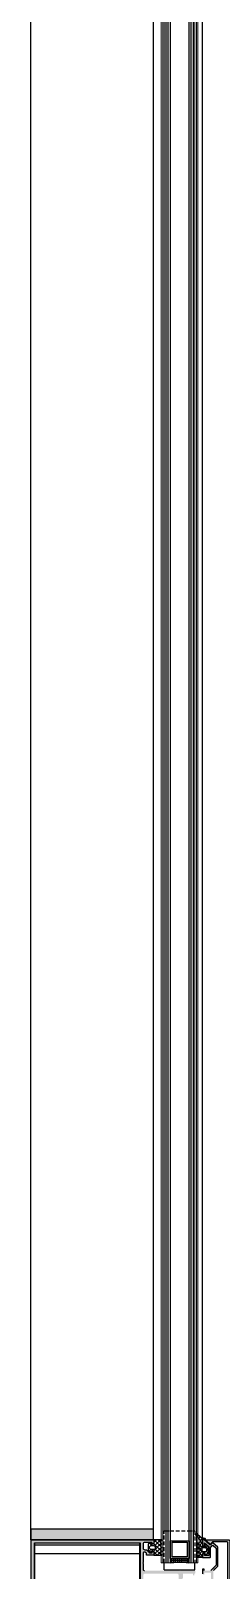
# Model space of a CAD drawing. Header units: millimetres. Extents: x 809 to 8159, y 33 to 4533.
# Drawn here: x 4970.9 to 4983.3, y 3280 to 3380.2 of the extents above; entities that cross this region are included whole.
import ezdxf

# ---------------------------------------------------------------- set-up
doc = ezdxf.new("R2010")
doc.units = ezdxf.units.MM
doc.linetypes.add('HIDDEN', pattern=[0.375, 0.25, -0.125])
for name, color, linetype in [('3', 11, 'Continuous'), ('5', 11, 'Continuous'), ('FITILLER', 240, 'Continuous'), ('GORUNUS-TARAMA', 11, 'Continuous')]:
    doc.layers.add(name, color=color, linetype=linetype)
doc.layers.add('cam', color=5, linetype='Continuous', lineweight=0)

# ---------------------------------------------------------------- blocks, each defined once
blk = doc.blocks.new('ajsdfxcvzx')
h = blk.add_hatch(color=256)
edge = h.paths.add_edge_path()
edge.add_line((36934.79, -5309.57), (36934.72, -5309.57))
edge.add_line((36934.72, -5309.57), (36934.72, -5309.48))
edge.add_line((36934.72, -5309.48), (36934.24, -5309.48))
edge.add_arc((36934.24, -5309.58), 0.1, 90, 180)
edge.add_line((36934.14, -5309.58), (36934.14, -5309.86))
edge.add_arc((36934.24, -5309.86), 0.1, 180, 270)
edge.add_line((36934.24, -5309.96), (36934.32, -5309.96))
edge.add_arc((36934.32, -5310.01), 0.05, 405, 450, ccw=False)
edge.add_line((36934.36, -5309.97), (36934.53, -5310.14))
edge.add_arc((36934.56, -5310.11), 0.05, 225, 270)
edge.add_line((36934.56, -5310.16), (36934.72, -5310.16))
edge.add_line((36934.72, -5310.16), (36934.72, -5310.07))
edge.add_line((36934.72, -5310.07), (36934.79, -5310.07))
edge.add_arc((36934.79, -5310.12), 0.05, 0, 90, ccw=False)
edge.add_line((36934.84, -5310.12), (36934.84, -5310.32))
edge.add_line((36934.84, -5310.32), (36934.4, -5310.32))
edge.add_arc((36934.4, -5310.27), 0.05, 180, 270, ccw=False)
edge.add_line((36934.35, -5310.27), (36934.35, -5310.2))
edge.add_arc((36934.3, -5310.2), 0.05, 360, 405)
edge.add_line((36934.34, -5310.16), (36934.3, -5310.13))
edge.add_arc((36934.27, -5310.17), 0.05, 405, 450)
edge.add_line((36934.27, -5310.12), (36934.19, -5310.12))
edge.add_arc((36934.19, -5310.17), 0.05, 90, 180)
edge.add_line((36934.14, -5310.17), (36934.14, -5310.42))
edge.add_line((36934.14, -5310.42), (36934.14, -5310.79))
edge.add_line((36934.14, -5310.79), (36934.11, -5310.82))
edge.add_line((36934.11, -5310.82), (36934.14, -5310.85))
edge.add_line((36934.14, -5310.85), (36934.14, -5311.22))
edge.add_arc((36934.23, -5311.22), 0.0919, 174.9295, 270.955)
edge.add_line((36934.23, -5311.32), (36936.51, -5311.32))
edge.add_arc((36936.53, -5311.32), 0.02, 180, 360)
edge.add_line((36936.55, -5311.32), (36936.57, -5311.32))
edge.add_arc((36936.59, -5311.32), 0.02, 180, 360)
edge.add_line((36936.61, -5311.32), (36937.54, -5311.32))
edge.add_line((36937.54, -5311.32), (36937.54, -5311.46))
edge.add_arc((36937.48, -5311.46), 0.06, 270, 360, ccw=False)
edge.add_line((36937.48, -5311.52), (36937.48, -5311.59))
edge.add_arc((36937.45, -5311.59), 0.03, 270, 360, ccw=False)
edge.add_line((36937.45, -5311.62), (36937.41, -5311.62))
edge.add_arc((36937.41, -5311.59), 0.03, 180, 270, ccw=False)
edge.add_line((36937.38, -5311.59), (36937.38, -5311.52))
edge.add_line((36937.38, -5311.52), (36936.74, -5311.52))
edge.add_line((36936.74, -5311.52), (36936.74, -5311.77))
edge.add_line((36936.74, -5311.77), (36936.69, -5311.82))
edge.add_line((36936.69, -5311.82), (36936.74, -5311.87))
edge.add_line((36936.74, -5311.87), (36936.74, -5312.12))
edge.add_line((36936.74, -5312.12), (36937.38, -5312.12))
edge.add_line((36937.38, -5312.12), (36937.38, -5312.05))
edge.add_arc((36937.41, -5312.05), 0.03, 90, 180, ccw=False)
edge.add_line((36937.41, -5312.02), (36937.45, -5312.02))
edge.add_arc((36937.45, -5312.05), 0.03, 0, 90, ccw=False)
edge.add_line((36937.48, -5312.05), (36937.48, -5312.12))
edge.add_arc((36937.48, -5312.18), 0.06, 360, 450, ccw=False)
edge.add_line((36937.54, -5312.18), (36937.54, -5312.32))
edge.add_line((36937.54, -5312.32), (36936.61, -5312.32))
edge.add_arc((36936.59, -5312.32), 0.02, 360, 540)
edge.add_line((36936.57, -5312.32), (36936.55, -5312.32))
edge.add_arc((36936.53, -5312.32), 0.02, 360, 540)
edge.add_line((36936.51, -5312.32), (36934.23, -5312.32))
edge.add_arc((36934.23, -5312.41), 0.0919, 449.045, 545.0705)
edge.add_line((36934.14, -5312.42), (36934.14, -5312.79))
edge.add_line((36934.14, -5312.79), (36934.11, -5312.82))
edge.add_line((36934.11, -5312.82), (36934.14, -5312.85))
edge.add_line((36934.14, -5312.85), (36934.14, -5313.22))
edge.add_line((36934.14, -5313.22), (36934.14, -5313.47))
edge.add_arc((36934.19, -5313.47), 0.05, 180, 270)
edge.add_line((36934.19, -5313.52), (36934.27, -5313.52))
edge.add_arc((36934.27, -5313.47), 0.05, 270, 315)
edge.add_line((36934.3, -5313.5), (36934.34, -5313.47))
edge.add_arc((36934.3, -5313.43), 0.05, 315, 360)
edge.add_line((36934.35, -5313.43), (36934.35, -5313.37))
edge.add_arc((36934.4, -5313.37), 0.05, 90, 180, ccw=False)
edge.add_line((36934.4, -5313.32), (36934.84, -5313.32))
edge.add_line((36934.84, -5313.32), (36934.84, -5313.52))
edge.add_arc((36934.79, -5313.52), 0.05, 270, 360, ccw=False)
edge.add_line((36934.79, -5313.57), (36934.72, -5313.57))
edge.add_line((36934.72, -5313.57), (36934.72, -5313.48))
edge.add_line((36934.72, -5313.48), (36934.56, -5313.48))
edge.add_arc((36934.56, -5313.53), 0.05, 450, 495)
edge.add_line((36934.53, -5313.49), (36934.36, -5313.66))
edge.add_arc((36934.32, -5313.63), 0.05, 270, 315, ccw=False)
edge.add_line((36934.32, -5313.68), (36934.24, -5313.68))
edge.add_arc((36934.24, -5313.78), 0.1, 90, 180)
edge.add_line((36934.14, -5313.78), (36934.14, -5314.06))
edge.add_arc((36934.24, -5314.06), 0.1, 180, 270)
edge.add_line((36934.24, -5314.16), (36934.72, -5314.16))
edge.add_line((36934.72, -5314.16), (36934.72, -5314.07))
edge.add_line((36934.72, -5314.07), (36934.79, -5314.07))
edge.add_arc((36934.79, -5314.12), 0.05, 0, 90, ccw=False)
edge.add_line((36934.84, -5314.12), (36934.84, -5314.32))
edge.add_line((36934.84, -5314.32), (36926.85, -5314.32))
edge.add_line((36926.85, -5314.32), (36926.85, -5309.32))
edge.add_line((36926.85, -5309.32), (36934.84, -5309.32))
edge.add_line((36934.84, -5309.32), (36934.84, -5309.52))
edge.add_arc((36934.79, -5309.52), 0.05, 270, 360, ccw=False)
h.paths.add_polyline_path([(36933.95, -5314.11), (36927.05, -5314.11), (36927.05, -5309.51), (36933.95, -5309.51), (36933.95, -5311.81)], flags=16)
edge = h.paths.add_edge_path(flags=16)
edge.add_arc((36936.35, -5311.61), 0.1, 360, 450)
edge.add_line((36936.35, -5311.51), (36934.25, -5311.51))
edge.add_arc((36934.25, -5311.61), 0.1, 90, 180)
edge.add_line((36934.15, -5311.61), (36934.15, -5312.01))
edge.add_arc((36934.25, -5312.01), 0.1, 180, 270)
edge.add_line((36934.25, -5312.11), (36936.35, -5312.11))
edge.add_arc((36936.35, -5312.01), 0.1, 270, 360)
edge.add_line((36936.45, -5312.01), (36936.45, -5311.61))
h = blk.add_hatch(color=256)
edge = h.paths.add_edge_path()
edge.add_line((36938.41, -5313.29), (36938.41, -5313.89))
edge.add_line((36938.41, -5313.89), (36938.13, -5314.13))
edge.add_line((36938.13, -5314.13), (36938.13, -5313.92))
edge.add_line((36938.13, -5313.92), (36938.06, -5313.92))
edge.add_arc((36938.06, -5313.97), 0.05, 90, 180)
edge.add_line((36938.01, -5313.97), (36938.01, -5314.31))
edge.add_line((36938.01, -5314.31), (36938.12, -5314.31))
edge.add_line((36938.12, -5314.31), (36938.47, -5314.01))
edge.add_arc((36938.5, -5314.05), 0.05, 40, 130, ccw=False)
edge.add_line((36938.54, -5314.02), (36938.62, -5314.11))
edge.add_arc((36938.66, -5314.08), 0.05, 220, 310)
edge.add_line((36938.69, -5314.11), (36938.99, -5313.86))
edge.add_arc((36938.96, -5313.82), 0.05, 310, 360)
edge.add_line((36939.01, -5313.82), (36939.01, -5312.64))
edge.add_arc((36938.96, -5312.64), 0.05, 0, 45)
edge.add_line((36939, -5312.6), (36938.82, -5312.43))
edge.add_line((36938.82, -5312.43), (36938.78, -5312.43))
edge.add_line((36938.78, -5312.43), (36938.78, -5312.39))
edge.add_line((36938.78, -5312.39), (36938.72, -5312.33))
edge.add_arc((36938.76, -5312.3), 0.05, 180, 225, ccw=False)
edge.add_line((36938.71, -5312.3), (36938.71, -5311.34))
edge.add_arc((36938.76, -5311.34), 0.05, 135, 180, ccw=False)
edge.add_line((36938.72, -5311.3), (36938.78, -5311.25))
edge.add_line((36938.78, -5311.25), (36938.78, -5311.2))
edge.add_line((36938.78, -5311.2), (36938.82, -5311.2))
edge.add_line((36938.82, -5311.2), (36939, -5311.03))
edge.add_arc((36938.96, -5310.99), 0.05, 315, 360)
edge.add_line((36939.01, -5310.99), (36939.01, -5309.81))
edge.add_arc((36938.96, -5309.81), 0.05, 360, 410)
edge.add_line((36938.99, -5309.77), (36938.69, -5309.52))
edge.add_arc((36938.66, -5309.56), 0.05, 50, 140)
edge.add_line((36938.62, -5309.52), (36938.54, -5309.61))
edge.add_arc((36938.5, -5309.58), 0.05, 230, 320, ccw=False)
edge.add_line((36938.47, -5309.62), (36938.12, -5309.32))
edge.add_line((36938.12, -5309.32), (36938.01, -5309.32))
edge.add_line((36938.01, -5309.32), (36938.01, -5309.66))
edge.add_arc((36938.06, -5309.66), 0.05, 180, 270)
edge.add_line((36938.06, -5309.71), (36938.13, -5309.71))
edge.add_line((36938.13, -5309.71), (36938.13, -5309.5))
edge.add_line((36938.13, -5309.5), (36938.41, -5309.74))
edge.add_line((36938.41, -5309.74), (36938.41, -5310.34))
edge.add_line((36938.41, -5310.34), (36938.13, -5310.34))
edge.add_line((36938.13, -5310.34), (36938.13, -5310.21))
edge.add_line((36938.13, -5310.21), (36938.06, -5310.21))
edge.add_arc((36938.06, -5310.26), 0.05, 90, 180)
edge.add_line((36938.01, -5310.26), (36938.01, -5310.46))
edge.add_line((36938.01, -5310.46), (36938.48, -5310.46))
edge.add_arc((36938.48, -5310.41), 0.05, 270, 360)
edge.add_line((36938.53, -5310.41), (36938.53, -5309.83))
edge.add_arc((36938.58, -5309.83), 0.05, 140, 180, ccw=False)
edge.add_line((36938.54, -5309.8), (36938.63, -5309.69))
edge.add_arc((36938.67, -5309.72), 0.05, 50, 140, ccw=False)
edge.add_line((36938.7, -5309.69), (36938.87, -5309.83))
edge.add_arc((36938.84, -5309.87), 0.05, 0, 50, ccw=False)
edge.add_line((36938.89, -5309.87), (36938.89, -5310.94))
edge.add_arc((36938.84, -5310.94), 0.05, 315, 360, ccw=False)
edge.add_line((36938.88, -5310.98), (36938.55, -5311.3))
edge.add_arc((36938.52, -5311.27), 0.05, 270, 315, ccw=False)
edge.add_line((36938.52, -5311.32), (36938.11, -5311.32))
edge.add_line((36938.11, -5311.32), (36938.11, -5311.22))
edge.add_line((36938.11, -5311.22), (36938.01, -5311.22))
edge.add_line((36938.01, -5311.22), (36938.01, -5311.52))
edge.add_arc((36938.06, -5311.52), 0.05, 180, 270)
edge.add_line((36938.06, -5311.57), (36938.13, -5311.57))
edge.add_line((36938.13, -5311.57), (36938.13, -5311.44))
edge.add_line((36938.13, -5311.44), (36938.51, -5311.44))
edge.add_arc((36938.51, -5311.49), 0.05, 0, 90, ccw=False)
edge.add_line((36938.56, -5311.49), (36938.56, -5312.15))
edge.add_arc((36938.51, -5312.15), 0.05, 270, 360, ccw=False)
edge.add_line((36938.51, -5312.2), (36938.13, -5312.2))
edge.add_line((36938.13, -5312.2), (36938.13, -5312.07))
edge.add_line((36938.13, -5312.07), (36938.06, -5312.07))
edge.add_arc((36938.06, -5312.12), 0.05, 90, 180)
edge.add_line((36938.01, -5312.12), (36938.01, -5312.42))
edge.add_line((36938.01, -5312.42), (36938.11, -5312.42))
edge.add_line((36938.11, -5312.42), (36938.11, -5312.32))
edge.add_line((36938.11, -5312.32), (36938.52, -5312.32))
edge.add_arc((36938.52, -5312.37), 0.05, 45, 90, ccw=False)
edge.add_line((36938.55, -5312.33), (36938.88, -5312.65))
edge.add_arc((36938.84, -5312.69), 0.05, 0, 45, ccw=False)
edge.add_line((36938.89, -5312.69), (36938.89, -5313.76))
edge.add_arc((36938.84, -5313.76), 0.05, -50, 0, ccw=False)
edge.add_line((36938.87, -5313.8), (36938.7, -5313.94))
edge.add_arc((36938.67, -5313.91), 0.05, 220, 310, ccw=False)
edge.add_line((36938.63, -5313.94), (36938.54, -5313.83))
edge.add_arc((36938.58, -5313.8), 0.05, 180, 220, ccw=False)
edge.add_line((36938.53, -5313.8), (36938.53, -5313.22))
edge.add_arc((36938.48, -5313.22), 0.05, 0, 90)
edge.add_line((36938.48, -5313.17), (36938.01, -5313.17))
edge.add_line((36938.01, -5313.17), (36938.01, -5313.37))
edge.add_arc((36938.06, -5313.37), 0.05, 180, 270)
edge.add_line((36938.06, -5313.42), (36938.13, -5313.42))
edge.add_line((36938.13, -5313.42), (36938.13, -5313.29))
edge.add_line((36938.13, -5313.29), (36938.41, -5313.29))
h = blk.add_hatch(color=256)
edge = h.paths.add_edge_path()
edge.add_arc((36939.6, -5314.14), 0.05, 270, 360)
edge.add_line((36939.65, -5314.14), (36939.65, -5309.5))
edge.add_arc((36939.6, -5309.5), 0.05, 0, 90)
edge.add_line((36939.6, -5309.45), (36938.65, -5309.45))
edge.add_line((36938.65, -5309.45), (36938.54, -5309.58))
edge.add_arc((36938.5, -5309.55), 0.05, 230, 320, ccw=False)
edge.add_line((36938.47, -5309.58), (36938.19, -5309.35))
edge.add_arc((36938.2, -5309.34), 0.02, 90, 230, ccw=False)
edge.add_line((36938.2, -5309.32), (36939.73, -5309.32))
edge.add_arc((36939.73, -5309.37), 0.05, 0, 90, ccw=False)
edge.add_line((36939.78, -5309.37), (36939.78, -5314.27))
edge.add_arc((36939.73, -5314.27), 0.05, -90, 0, ccw=False)
edge.add_line((36939.73, -5314.32), (36938.2, -5314.32))
edge.add_arc((36938.2, -5314.3), 0.02, 130, 270, ccw=False)
edge.add_line((36938.19, -5314.28), (36938.47, -5314.05))
edge.add_arc((36938.5, -5314.09), 0.05, 40, 130, ccw=False)
edge.add_line((36938.54, -5314.05), (36938.65, -5314.19))
edge.add_line((36938.65, -5314.19), (36939.6, -5314.19))
h = blk.add_hatch()
h.set_pattern_fill('NET', color=256, angle=180, style=0)
h.set_pattern_definition([(180, (36878.66936, -5318.27359), (2e-17, 0.125), []), (90, (36878.66936, -5318.27359), (0.125, 2e-18), [])])
h.paths.add_polyline_path([(36937.09, -5310.52), (36935.93, -5310.52), (36935.93, -5310.82), (36936.13, -5310.78), (36936.37, -5310.76), (36936.62, -5310.76), (36936.95, -5310.79), (36937.09, -5310.81)])
at = {"layer": 'FITILLER'}
h = blk.add_hatch(dxfattribs=at)
h.set_pattern_fill('DOTS', color=256, scale=1.2, angle=135, style=0)
h.set_pattern_definition([(135, (37029.006284, -5450.87749), (-0.079549513, -0.026516504), [0, -0.075])])
h.paths.add_polyline_path([(36934.81, -5309.3), (36934.81, -5308.62), (36926.81, -5308.62), (36926.81, -5309.3)])
h = blk.add_hatch(dxfattribs=at)
h.set_pattern_fill('NET', color=256, scale=1.5, angle=225, style=0)
h.set_pattern_definition([(225, (36948.451, -5322.0623), (0.1325825, -0.1325825), []), (315, (36948.451, -5322.0623), (0.1325825, 0.1325825), [])])
edge = h.paths.add_edge_path(flags=16)
edge.add_arc((36934.82, -5309.84), 0.1, -90, 0, ccw=False)
edge.add_line((36934.82, -5309.94), (36934.66, -5309.94))
edge.add_arc((36934.66, -5309.84), 0.1, 180, 270, ccw=False)
edge.add_line((36934.56, -5309.84), (36934.56, -5309.79))
edge.add_arc((36934.66, -5309.79), 0.1, 90, 180, ccw=False)
edge.add_line((36934.66, -5309.69), (36934.82, -5309.69))
edge.add_arc((36934.82, -5309.79), 0.1, 0, 90, ccw=False)
edge.add_line((36934.92, -5309.79), (36934.92, -5309.84))
edge = h.paths.add_edge_path()
edge.add_line((36934.84, -5310.32), (36935.35, -5310.32))
edge.add_arc((36935.35, -5310.31), 0.01, 270, 405)
edge.add_line((36935.36, -5310.3), (36935.25, -5310.19))
edge.add_arc((36935.26, -5310.18), 0.00893, 135, 225, ccw=False)
edge.add_line((36935.25, -5310.18), (36935.36, -5310.07))
edge.add_arc((36935.35, -5310.06), 0.00893, 315, 405)
edge.add_line((36935.36, -5310.05), (36935.25, -5309.94))
edge.add_arc((36935.26, -5309.94), 0.00893, 135, 225, ccw=False)
edge.add_line((36935.25, -5309.93), (36935.36, -5309.82))
edge.add_arc((36935.35, -5309.82), 0.00893, 315, 405)
edge.add_line((36935.36, -5309.81), (36935.25, -5309.7))
edge.add_arc((36935.26, -5309.69), 0.00893, 135, 225, ccw=False)
edge.add_line((36935.25, -5309.69), (36935.36, -5309.58))
edge.add_arc((36935.35, -5309.57), 0.00893, 315, 405)
edge.add_line((36935.36, -5309.57), (36935.25, -5309.46))
edge.add_arc((36935.26, -5309.45), 0.00893, 135, 225, ccw=False)
edge.add_line((36935.25, -5309.44), (36935.36, -5309.33))
edge.add_arc((36935.35, -5309.33), 0.01, 315, 450)
edge.add_line((36935.35, -5309.32), (36934.84, -5309.32))
edge.add_line((36934.84, -5309.32), (36934.84, -5309.54))
edge.add_arc((36934.79, -5309.54), 0.05, 270, 360, ccw=False)
edge.add_line((36934.79, -5309.59), (36934.67, -5309.59))
edge.add_line((36934.67, -5309.59), (36934.67, -5309.49))
edge.add_line((36934.67, -5309.49), (36934.62, -5309.49))
edge.add_line((36934.62, -5309.49), (36934.49, -5309.57))
edge.add_arc((36934.51, -5309.61), 0.05, 120, 180)
edge.add_line((36934.46, -5309.61), (36934.46, -5310.02))
edge.add_arc((36934.51, -5310.02), 0.05, 180, 240)
edge.add_line((36934.49, -5310.07), (36934.62, -5310.14))
edge.add_line((36934.62, -5310.14), (36934.67, -5310.14))
edge.add_line((36934.67, -5310.14), (36934.67, -5310.04))
edge.add_line((36934.67, -5310.04), (36934.79, -5310.04))
edge.add_arc((36934.79, -5310.09), 0.05, 0, 90, ccw=False)
edge.add_line((36934.84, -5310.09), (36934.84, -5310.32))
h = blk.add_hatch(dxfattribs=at)
h.set_pattern_fill('NET', color=256, scale=1.5, angle=225, style=0)
h.set_pattern_definition([(225, (36952.42699, -5326.30383), (0.1325825, -0.1325825), []), (315, (36952.42699, -5326.30383), (0.1325825, 0.1325825), [])])
edge = h.paths.add_edge_path(flags=16)
edge.add_arc((36938.18, -5309.93), 0.1, 0, 90)
edge.add_line((36938.18, -5309.83), (36938.06, -5309.83))
edge.add_arc((36938.06, -5309.93), 0.1, 90, 180)
edge.add_line((36937.96, -5309.93), (36937.96, -5309.98))
edge.add_arc((36938.06, -5309.98), 0.1, 180, 270)
edge.add_line((36938.06, -5310.08), (36938.18, -5310.08))
edge.add_arc((36938.18, -5309.98), 0.1, 270, 360)
edge.add_line((36938.28, -5309.98), (36938.28, -5309.93))
edge = h.paths.add_edge_path()
edge.add_arc((36938.03, -5308.97), 0.2, 229.7669, 260)
edge.add_line((36937.99, -5309.17), (36938.13, -5309.2))
edge.add_arc((36938.12, -5309.24), 0.05, 15, 80, ccw=False)
edge.add_line((36938.17, -5309.23), (36938.18, -5309.3))
edge.add_line((36938.18, -5309.3), (36938.01, -5309.3))
edge.add_line((36938.01, -5309.3), (36938.01, -5309.68))
edge.add_arc((36938.06, -5309.68), 0.05, 180, 270)
edge.add_line((36938.06, -5309.73), (36938.18, -5309.73))
edge.add_line((36938.18, -5309.73), (36938.18, -5309.63))
edge.add_line((36938.18, -5309.63), (36938.23, -5309.63))
edge.add_line((36938.23, -5309.63), (36938.36, -5309.71))
edge.add_arc((36938.33, -5309.75), 0.05, 0, 60, ccw=False)
edge.add_line((36938.38, -5309.75), (36938.38, -5310.16))
edge.add_arc((36938.33, -5310.16), 0.05, 300, 360, ccw=False)
edge.add_line((36938.36, -5310.21), (36938.23, -5310.28))
edge.add_line((36938.23, -5310.28), (36938.18, -5310.28))
edge.add_line((36938.18, -5310.28), (36938.18, -5310.18))
edge.add_line((36938.18, -5310.18), (36938.06, -5310.18))
edge.add_arc((36938.06, -5310.23), 0.05, 90, 180)
edge.add_line((36938.01, -5310.23), (36938.01, -5310.46))
edge.add_line((36938.01, -5310.46), (36937.66, -5310.46))
edge.add_line((36937.66, -5310.46), (36937.66, -5310.31))
edge.add_line((36937.66, -5310.31), (36937.81, -5310.31))
edge.add_arc((36937.81, -5310.26), 0.05, 270, 360)
edge.add_line((36937.86, -5310.26), (36937.86, -5310.24))
edge.add_arc((36937.81, -5310.24), 0.05, 360, 450)
edge.add_line((36937.81, -5310.19), (36937.66, -5310.19))
edge.add_line((36937.66, -5310.19), (36937.66, -5310.04))
edge.add_line((36937.66, -5310.04), (36937.81, -5310.04))
edge.add_arc((36937.81, -5309.99), 0.05, 270, 360)
edge.add_line((36937.86, -5309.99), (36937.86, -5309.97))
edge.add_arc((36937.81, -5309.97), 0.05, 0, 90)
edge.add_line((36937.81, -5309.92), (36937.66, -5309.92))
edge.add_line((36937.66, -5309.92), (36937.66, -5309.77))
edge.add_line((36937.66, -5309.77), (36937.81, -5309.77))
edge.add_arc((36937.81, -5309.72), 0.05, 270, 360)
edge.add_line((36937.86, -5309.72), (36937.86, -5309.7))
edge.add_arc((36937.81, -5309.7), 0.05, 360, 450)
edge.add_line((36937.81, -5309.65), (36937.66, -5309.65))
edge.add_line((36937.66, -5309.65), (36937.66, -5309.5))
edge.add_line((36937.66, -5309.5), (36937.81, -5309.5))
edge.add_arc((36937.81, -5309.45), 0.05, 270, 360)
edge.add_line((36937.86, -5309.45), (36937.86, -5309.34))
edge.add_arc((36937.81, -5309.34), 0.05, 360, 400)
edge.add_line((36937.85, -5309.31), (36937.58, -5308.99))
edge.add_arc((36937.61, -5308.95), 0.05, 49.7669, 229.7669, ccw=False)
edge.add_line((36937.64, -5308.91), (36937.9, -5309.13))
at = {"linetype": 'HIDDEN'}
for p, q in [((36935.51, -5310.79), (36935.51, -5308.73)), ((36935.51, -5308.73), (36937.51, -5308.73)), ((36937.51, -5308.73), (36937.51, -5310.82))]:
    blk.add_line(p, q, dxfattribs=at)
blk.add_line((36937.51, -5310.81), (36937.51, -5310.82))
at = {"elevation": 0}
for points in [[(36926.85, -5314.32), (36926.85, -5309.32), (36934.84, -5309.32), (36934.84, -5309.52, -0.414214), (36934.79, -5309.57), (36934.72, -5309.57), (36934.72, -5309.48), (36934.24, -5309.48, 0.414214), (36934.14, -5309.58), (36934.14, -5309.86, 0.414214), (36934.24, -5309.96), (36934.32, -5309.96, -0.198912), (36934.36, -5309.97), (36934.53, -5310.14, 0.198912), (36934.56, -5310.16), (36934.72, -5310.16), (36934.72, -5310.07), (36934.79, -5310.07, -0.414214), (36934.84, -5310.12), (36934.84, -5310.32), (36934.4, -5310.32, -0.414214), (36934.35, -5310.27), (36934.35, -5310.2, 0.198912), (36934.34, -5310.16), (36934.3, -5310.13, 0.198912), (36934.27, -5310.12), (36934.19, -5310.12, 0.414214), (36934.14, -5310.17), (36934.14, -5310.42), (36934.14, -5310.79), (36934.11, -5310.82), (36934.14, -5310.85), (36934.14, -5311.22, 0.445362), (36934.23, -5311.32)], [(36938.72, -5311.3), (36938.78, -5311.25), (36938.78, -5311.2), (36938.82, -5311.2), (36939, -5311.03, 0.198912), (36939.01, -5310.99), (36939.01, -5309.81, 0.221695), (36938.99, -5309.77), (36938.69, -5309.52, 0.414214), (36938.62, -5309.52), (36938.54, -5309.61, -0.414214), (36938.47, -5309.62), (36938.12, -5309.32), (36938.01, -5309.32), (36938.01, -5309.66, 0.414214), (36938.06, -5309.71), (36938.13, -5309.71), (36938.13, -5309.5), (36938.41, -5309.74), (36938.41, -5310.34), (36938.13, -5310.34), (36938.13, -5310.21), (36938.06, -5310.21, 0.414214), (36938.01, -5310.26), (36938.01, -5310.46), (36938.48, -5310.46, 0.414214), (36938.53, -5310.41), (36938.53, -5309.83, -0.176327), (36938.54, -5309.8), (36938.63, -5309.69, -0.414214), (36938.7, -5309.69), (36938.87, -5309.83, -0.221695), (36938.89, -5309.87), (36938.89, -5310.94, -0.198912), (36938.88, -5310.98), (36938.55, -5311.3, -0.198912)], [(36938.11, -5311.32), (36938.11, -5311.22), (36938.01, -5311.22), (36938.01, -5311.52, 0.414214)]]:
    blk.add_lwpolyline(points, format="xyb", dxfattribs=at)
for points in [[(36933.95, -5314.11), (36927.05, -5314.11), (36927.05, -5309.51), (36933.95, -5309.51), (36933.95, -5311.81)], [(36937.11, -5310.52), (36935.93, -5310.52), (36935.93, -5309.37), (36937.11, -5309.37)], [(36937.01, -5310.42), (36936.03, -5310.42), (36936.03, -5309.47), (36937.01, -5309.47)], [(36937.09, -5310.52), (36935.93, -5310.52), (36935.93, -5310.82), (36936.13, -5310.78), (36936.37, -5310.76), (36936.62, -5310.76), (36936.95, -5310.79), (36937.09, -5310.81)]]:
    blk.add_lwpolyline(points, close=True, dxfattribs=at)
blk.add_lwpolyline([(36939.6, -5314.19, 0.414214), (36939.65, -5314.14), (36939.65, -5309.5, 0.414214), (36939.6, -5309.45), (36938.65, -5309.45), (36938.54, -5309.58, -0.414214), (36938.47, -5309.58), (36938.19, -5309.35, -0.700208), (36938.2, -5309.32), (36939.73, -5309.32, -0.414214), (36939.78, -5309.37), (36939.78, -5314.27, -0.414214), (36939.73, -5314.32), (36938.2, -5314.32, -0.700208), (36938.19, -5314.28), (36938.47, -5314.05, -0.414214), (36938.54, -5314.05), (36938.65, -5314.19)], format="xyb", close=True, dxfattribs=at)
at = {"layer": '3'}
for p, q in [((36935.51, -5311.27), (36935.51, -5310.82)), ((36935.51, -5311.27), (36937.51, -5311.27)), ((36937.51, -5311.27), (36937.51, -5310.82))]:
    blk.add_line(p, q, dxfattribs=at)
at = {"layer": '5'}
for p, q in [((36926.81, -5309.32), (36926.81, -5162.72)), ((36934.81, -5309.32), (36934.81, -5162.72)), ((36938.01, -5309.56), (36938.01, -5162.72))]:
    blk.add_line(p, q, dxfattribs=at)
at = {"layer": 'cam'}
for p, q in [((36935.31, -5162.72), (36935.31, -5310.82)), ((36935.41, -5162.72), (36935.41, -5310.82)), ((36935.51, -5162.72), (36935.51, -5308.7)), ((36935.61, -5162.72), (36935.61, -5310.82)), ((36935.71, -5162.72), (36935.71, -5310.82)), ((36935.81, -5162.72), (36935.81, -5310.82)), ((36935.91, -5162.72), (36935.91, -5310.82)), ((36937.11, -5162.72), (36937.11, -5310.82)), ((36937.21, -5162.72), (36937.21, -5310.82)), ((36937.31, -5162.72), (36937.31, -5310.82)), ((36937.41, -5162.72), (36937.41, -5310.82)), ((36937.51, -5162.72), (36937.51, -5308.69)), ((36937.61, -5162.72), (36937.61, -5310.82)), ((36937.71, -5162.72), (36937.71, -5310.82)), ((36935.91, -5310.82), (36935.31, -5310.82)), ((36937.71, -5310.82), (36937.11, -5310.82))]:
    blk.add_line(p, q, dxfattribs=at)
at = {"layer": 'FITILLER', "elevation": 0}
blk.add_lwpolyline([(36934.81, -5309.3), (36934.81, -5308.62), (36926.81, -5308.62), (36926.81, -5309.3)], close=True, dxfattribs=at)
for points in [[(36934.84, -5310.32), (36935.35, -5310.32, 0.668179), (36935.36, -5310.3), (36935.25, -5310.19, -0.414214), (36935.25, -5310.18), (36935.36, -5310.07, 0.414214), (36935.36, -5310.05), (36935.25, -5309.94, -0.414214), (36935.25, -5309.93), (36935.36, -5309.82, 0.414214), (36935.36, -5309.81), (36935.25, -5309.7, -0.414214), (36935.25, -5309.69), (36935.36, -5309.58, 0.414214), (36935.36, -5309.57), (36935.25, -5309.46, -0.414214), (36935.25, -5309.44), (36935.36, -5309.33, 0.668179), (36935.35, -5309.32), (36934.84, -5309.32), (36934.84, -5309.54, -0.414214), (36934.79, -5309.59), (36934.67, -5309.59), (36934.67, -5309.49), (36934.62, -5309.49), (36934.49, -5309.57, 0.267949), (36934.46, -5309.61), (36934.46, -5310.02, 0.267949), (36934.49, -5310.07), (36934.62, -5310.14), (36934.67, -5310.14), (36934.67, -5310.04), (36934.79, -5310.04, -0.414214), (36934.84, -5310.09)], [(36934.92, -5309.84, -0.414214), (36934.82, -5309.94), (36934.66, -5309.94, -0.414214), (36934.56, -5309.84), (36934.56, -5309.79, -0.414214), (36934.66, -5309.69), (36934.82, -5309.69, -0.414214), (36934.92, -5309.79)], [(36937.9, -5309.13, 0.132688), (36937.99, -5309.17), (36938.13, -5309.2, -0.291473), (36938.17, -5309.23), (36938.18, -5309.3), (36938.01, -5309.3), (36938.01, -5309.68, 0.414214), (36938.06, -5309.73), (36938.18, -5309.73), (36938.18, -5309.63), (36938.23, -5309.63), (36938.36, -5309.71, -0.267949), (36938.38, -5309.75), (36938.38, -5310.16, -0.267949), (36938.36, -5310.21), (36938.23, -5310.28), (36938.18, -5310.28), (36938.18, -5310.18), (36938.06, -5310.18, 0.414214), (36938.01, -5310.23), (36938.01, -5310.46), (36937.66, -5310.46), (36937.66, -5310.31), (36937.81, -5310.31, 0.414214), (36937.86, -5310.26), (36937.86, -5310.24, 0.414214), (36937.81, -5310.19), (36937.66, -5310.19), (36937.66, -5310.04), (36937.81, -5310.04, 0.414214), (36937.86, -5309.99), (36937.86, -5309.97, 0.414214), (36937.81, -5309.92), (36937.66, -5309.92), (36937.66, -5309.77), (36937.81, -5309.77, 0.414214), (36937.86, -5309.72), (36937.86, -5309.7, 0.414214), (36937.81, -5309.65), (36937.66, -5309.65), (36937.66, -5309.5), (36937.81, -5309.5, 0.414214), (36937.86, -5309.45), (36937.86, -5309.34, 0.176327), (36937.85, -5309.31), (36937.58, -5308.99, -1), (36937.64, -5308.91)], [(36938.28, -5309.93, 0.414214), (36938.18, -5309.83), (36938.06, -5309.83, 0.414214), (36937.96, -5309.93), (36937.96, -5309.98, 0.414214), (36938.06, -5310.08), (36938.18, -5310.08, 0.414214), (36938.28, -5309.98)]]:
    blk.add_lwpolyline(points, format="xyb", close=True, dxfattribs=at)
at = {"layer": 'GORUNUS-TARAMA'}
for p, q in [((36933.89, -5309.53), (36927.06, -5309.53)), ((36927.06, -5309.53), (36927.06, -5314.1)), ((36933.89, -5309.67), (36927.06, -5309.67)), ((36933.89, -5309.53), (36933.89, -5314.1)), ((36933.89, -5310.23), (36927.06, -5310.23))]:
    blk.add_line(p, q, dxfattribs=at)

msp = doc.modelspace()

# ---------------------------------------------------------------- block references
at = {"layer": 'GORUNUS-TARAMA'}
msp.add_blockref('ajsdfxcvzx', (-31955.96, 8591.27), dxfattribs=at)

doc.saveas('drawing.dxf')
